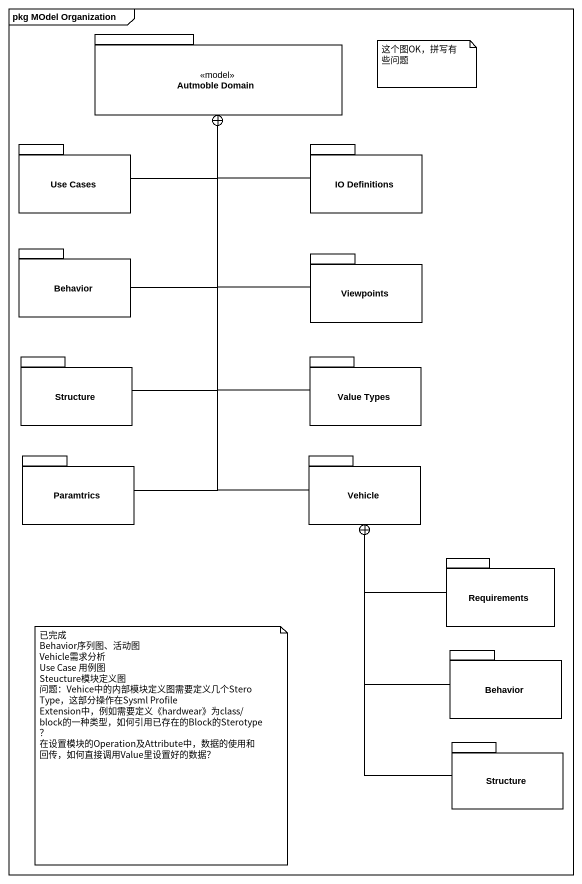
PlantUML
@startuml
mainframe pkg MOdel Organization
package "Autmoble Domain" as Autmoble_Domain <<model>> {
}
package "Use Cases" as Use_Cases {
}
package "IO Definitions" as IO_Definitions {
}
package Behavior {
}
package Viewpoints {
}
package Structure {
}
package "Value Types" as Value_Types {
}
package Paramtrics {
}
package Vehicle {
}
package Requirements {
}
package "Behavior" as Behavior_2 {
}
package "Structure" as Structure_2 {
}
Use_Cases -up-+ Autmoble_Domain
IO_Definitions -up-+ Autmoble_Domain
Behavior -up-+ Autmoble_Domain
Viewpoints -up-+ Autmoble_Domain
Structure -up-+ Autmoble_Domain
Value_Types -up-+ Autmoble_Domain
Paramtrics -up-+ Autmoble_Domain
Vehicle -up-+ Autmoble_Domain
Requirements -up-+ Vehicle
Behavior_2 -up-+ Vehicle
Structure_2 -up-+ Vehicle
note as N1
  这个图OK，拼写有些问题
end note
note as N2
  已完成
  Behavior序列图、活动图
  Vehicle需求分析
  Use Case 用例图
  Steucture模块定义图
  问题：Vehice中的内部模块定义图需要定义几个SteroType，这部分操作在Sysml Profile Extension中，例如需要定义《hardwear》为class/block的一种类型，如何引用已存在的Block的Sterotype？
  在设置模块的Operation及Attribute中，数据的使用和回传，如何直接调用Value里设置好的数据？
end note
@enduml
